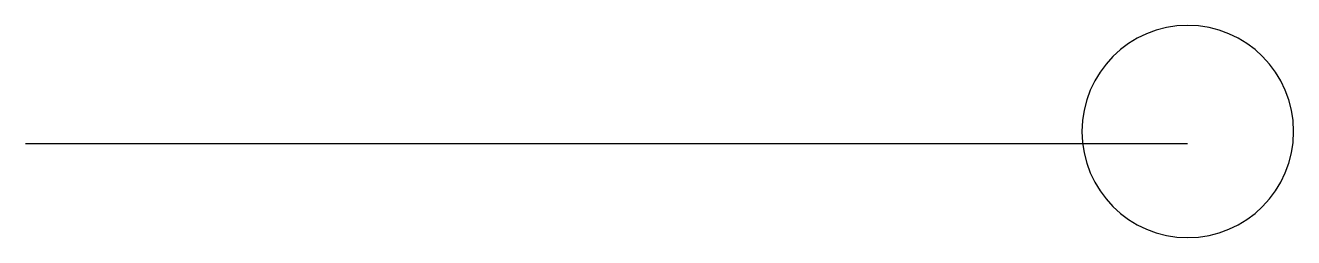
# Model space of a CAD drawing. Header units: metres. Extents: x 0 to 39.4, y -2.9 to 3.7.
import ezdxf

# ---------------------------------------------------------------- set-up
doc = ezdxf.new("R2010")
doc.units = ezdxf.units.M
doc.layers.add('003_THICK', color=7, linetype='Continuous')

msp = doc.modelspace()

# ---------------------------------------------------------------- linework, layer by layer
at = {"layer": '003_THICK'}
msp.add_lwpolyline([(32.79, 0.38, 1), (39.36, 0.38, 1), (32.79, 0.38, 1)], format="xyb", dxfattribs=at)
msp.add_lwpolyline([(36.07, 0), (0, 0)], dxfattribs=at)

doc.saveas('drawing.dxf')
